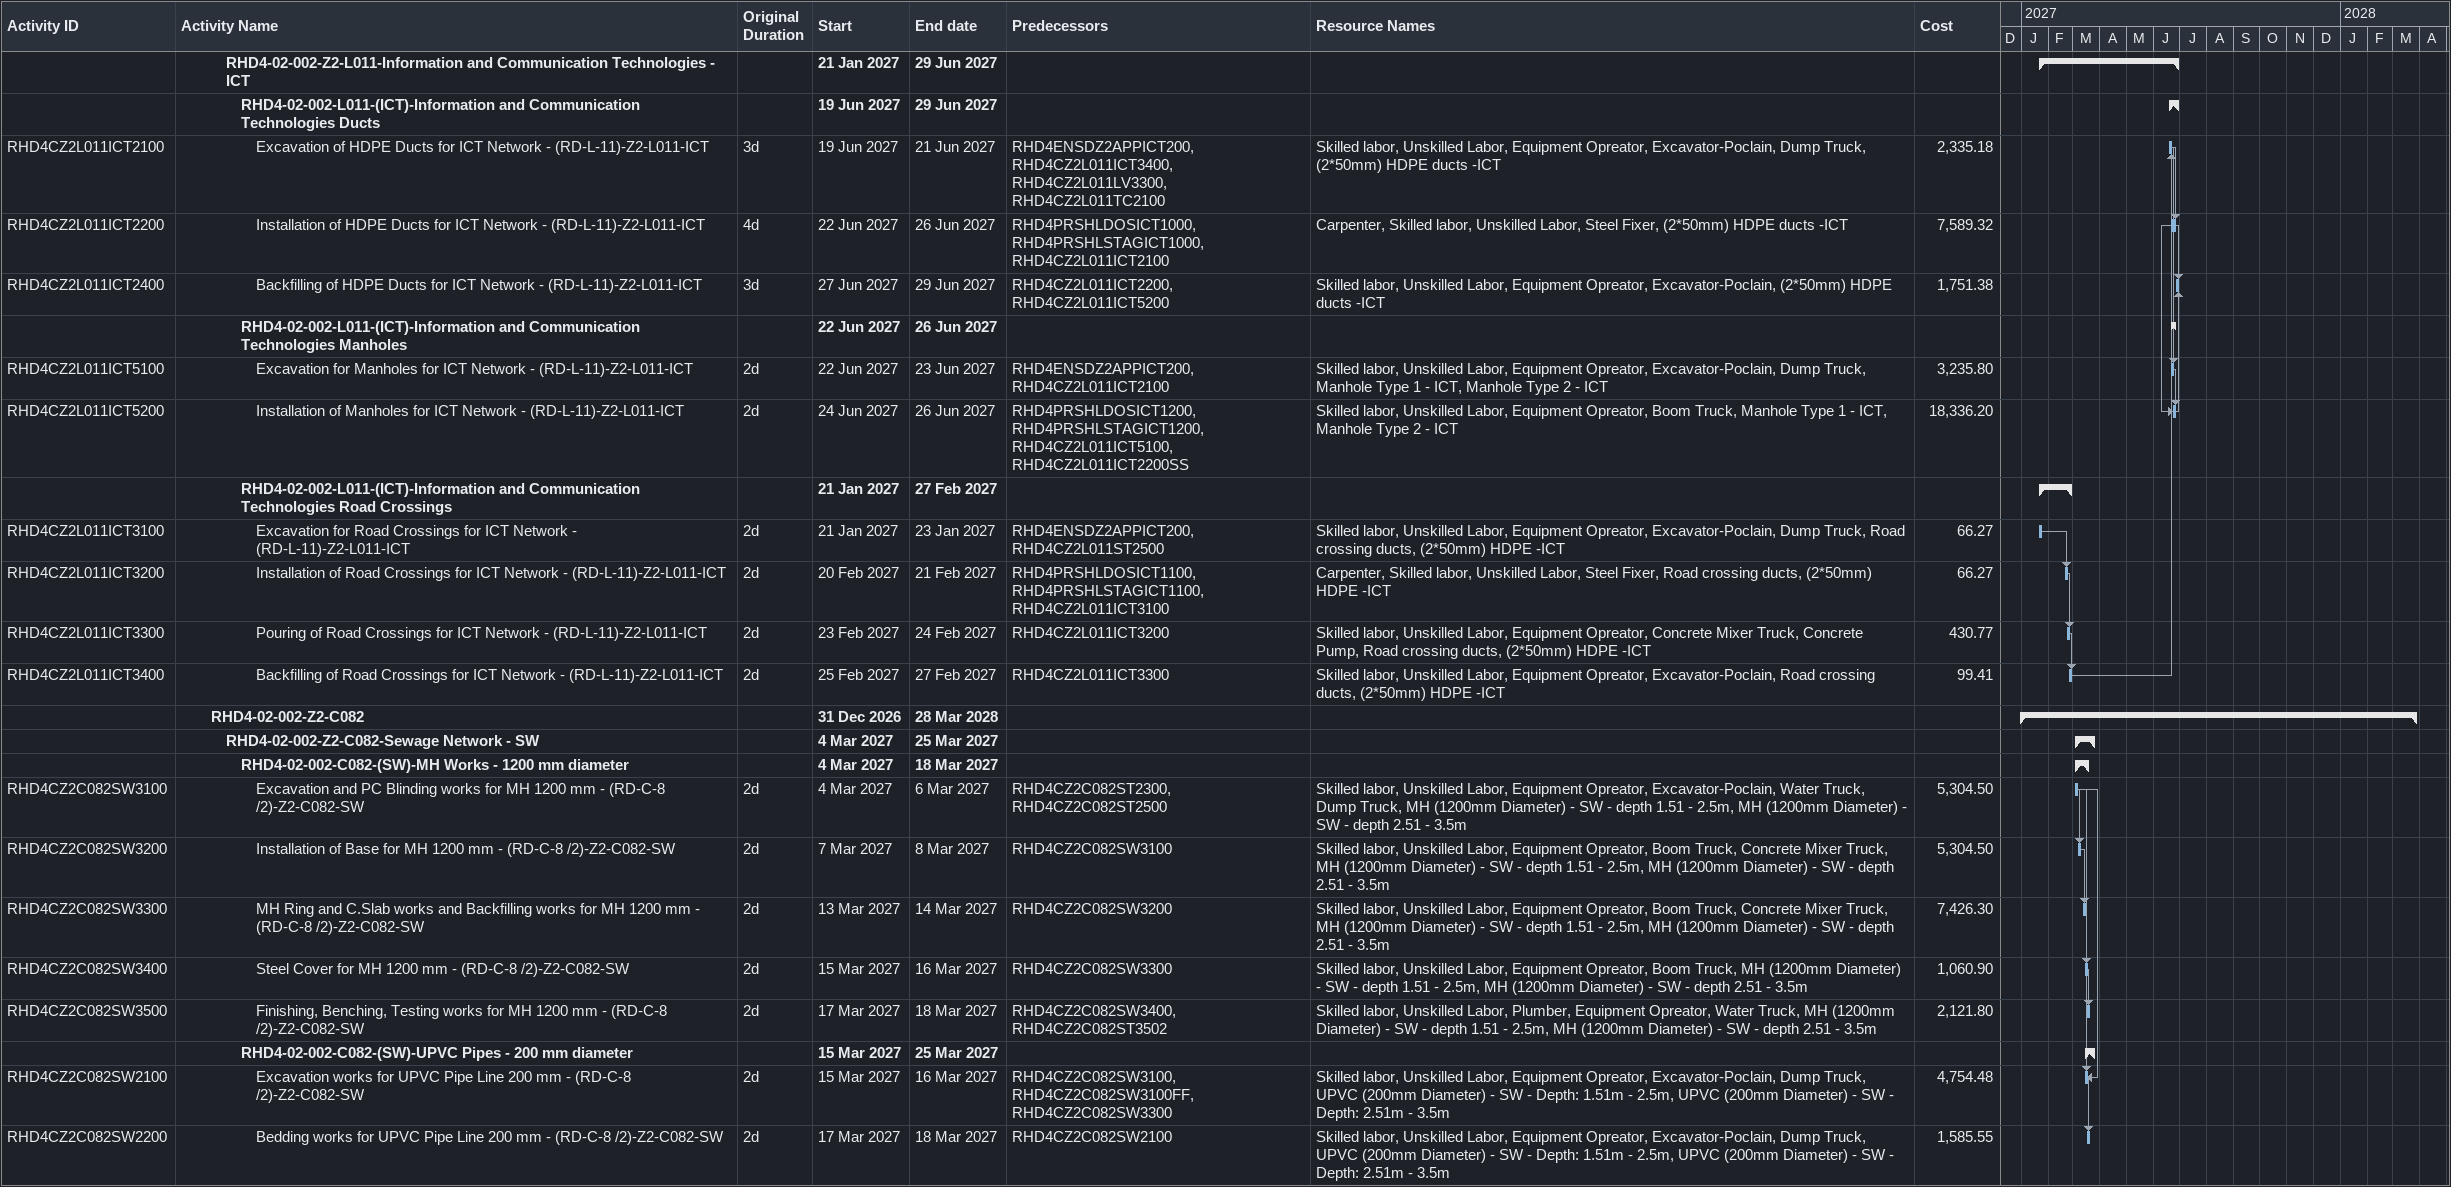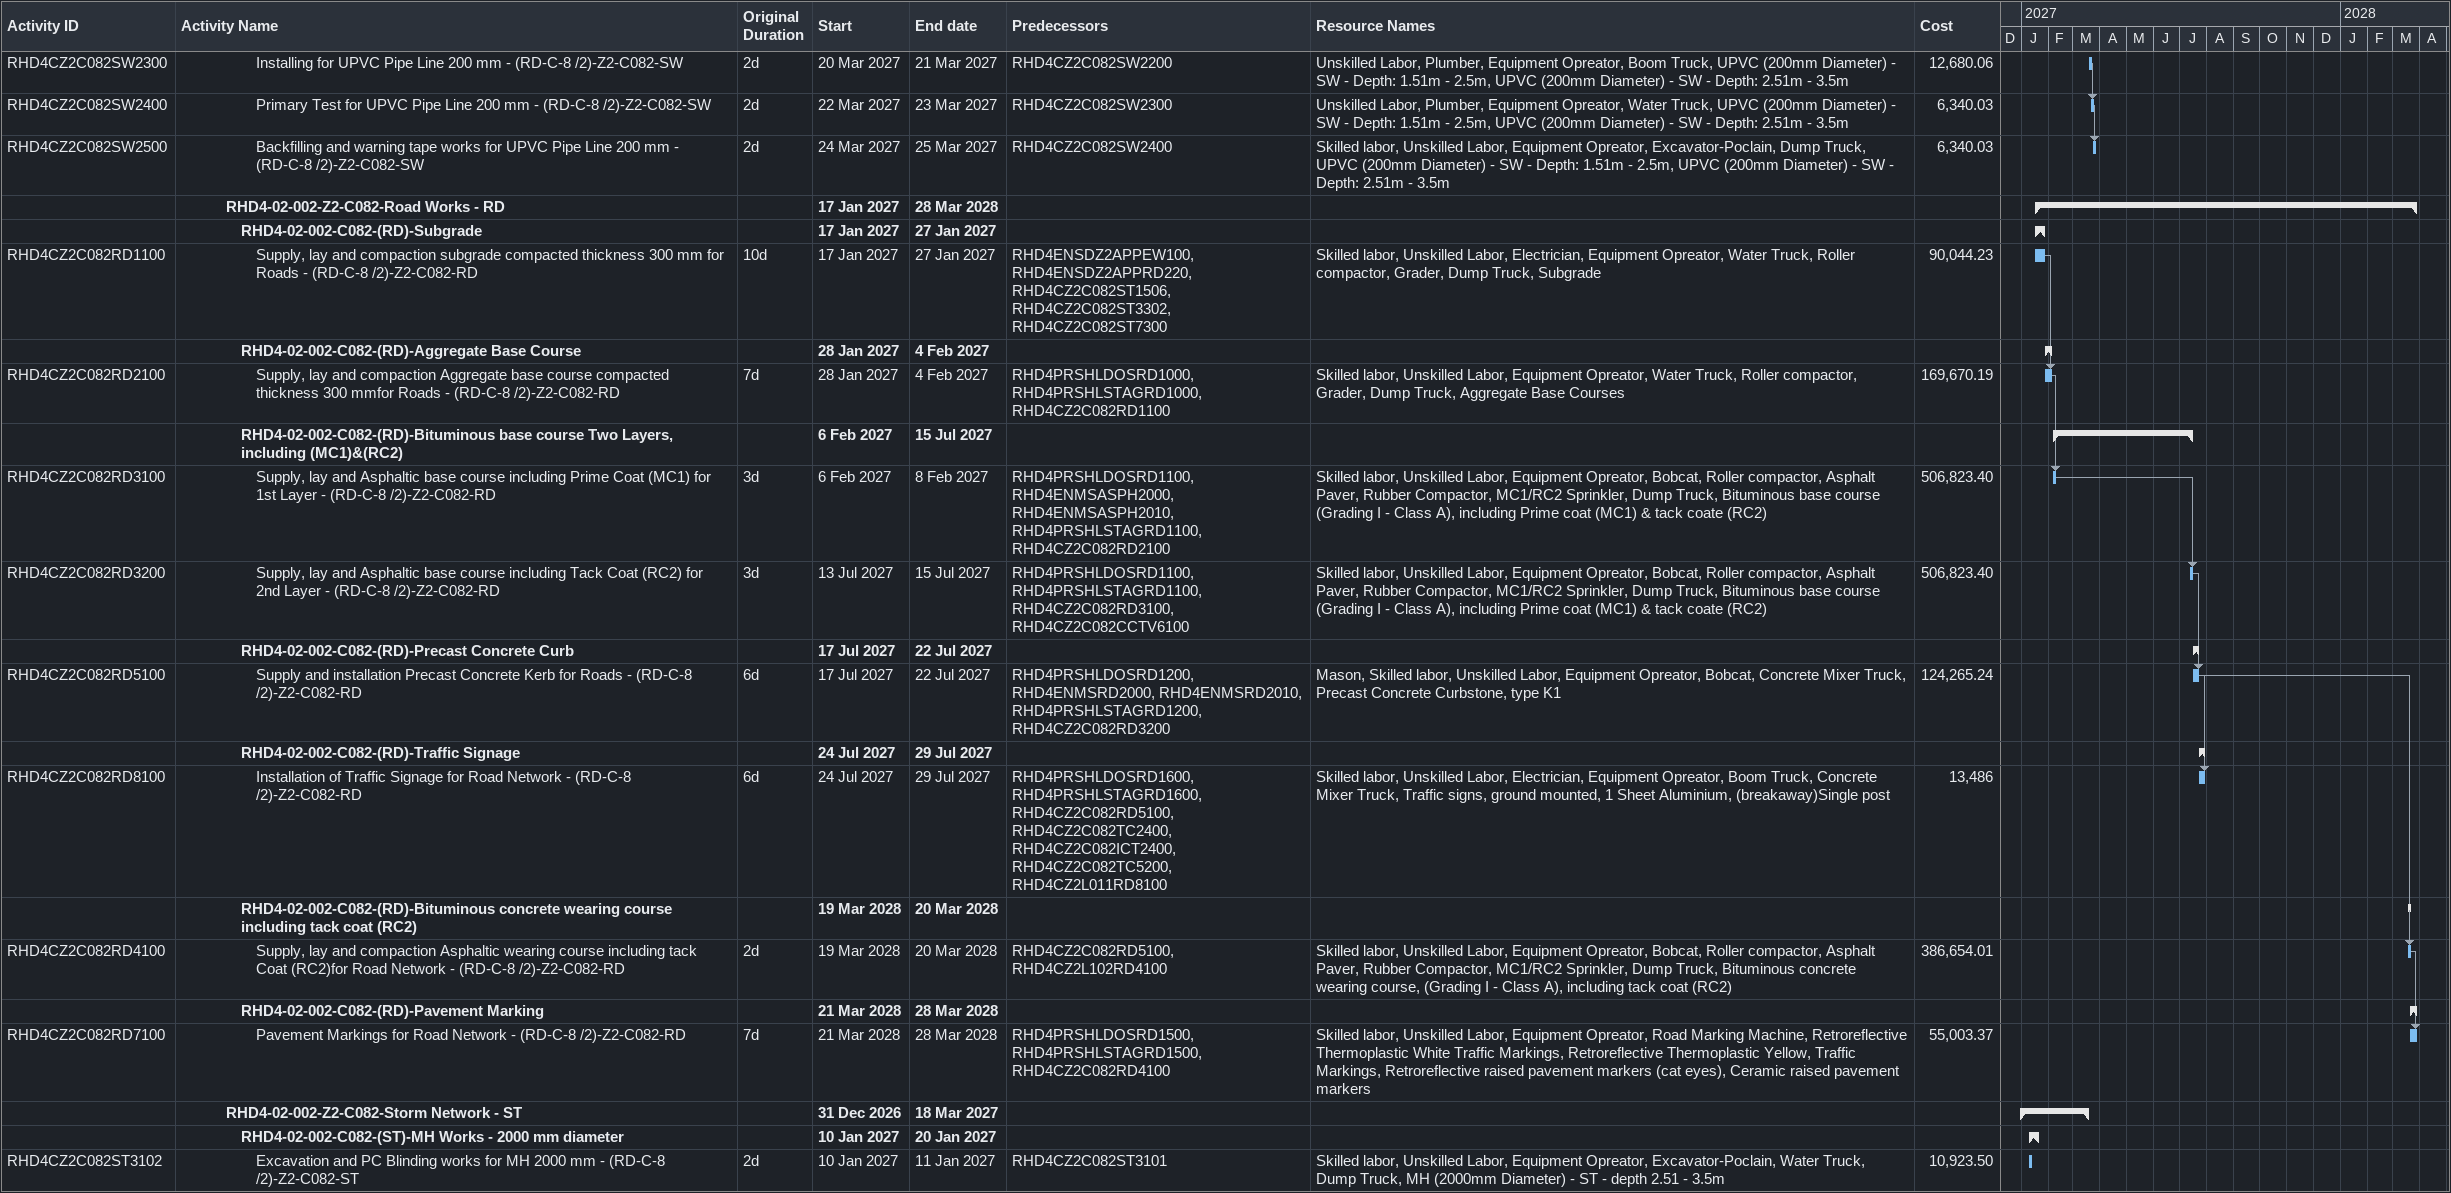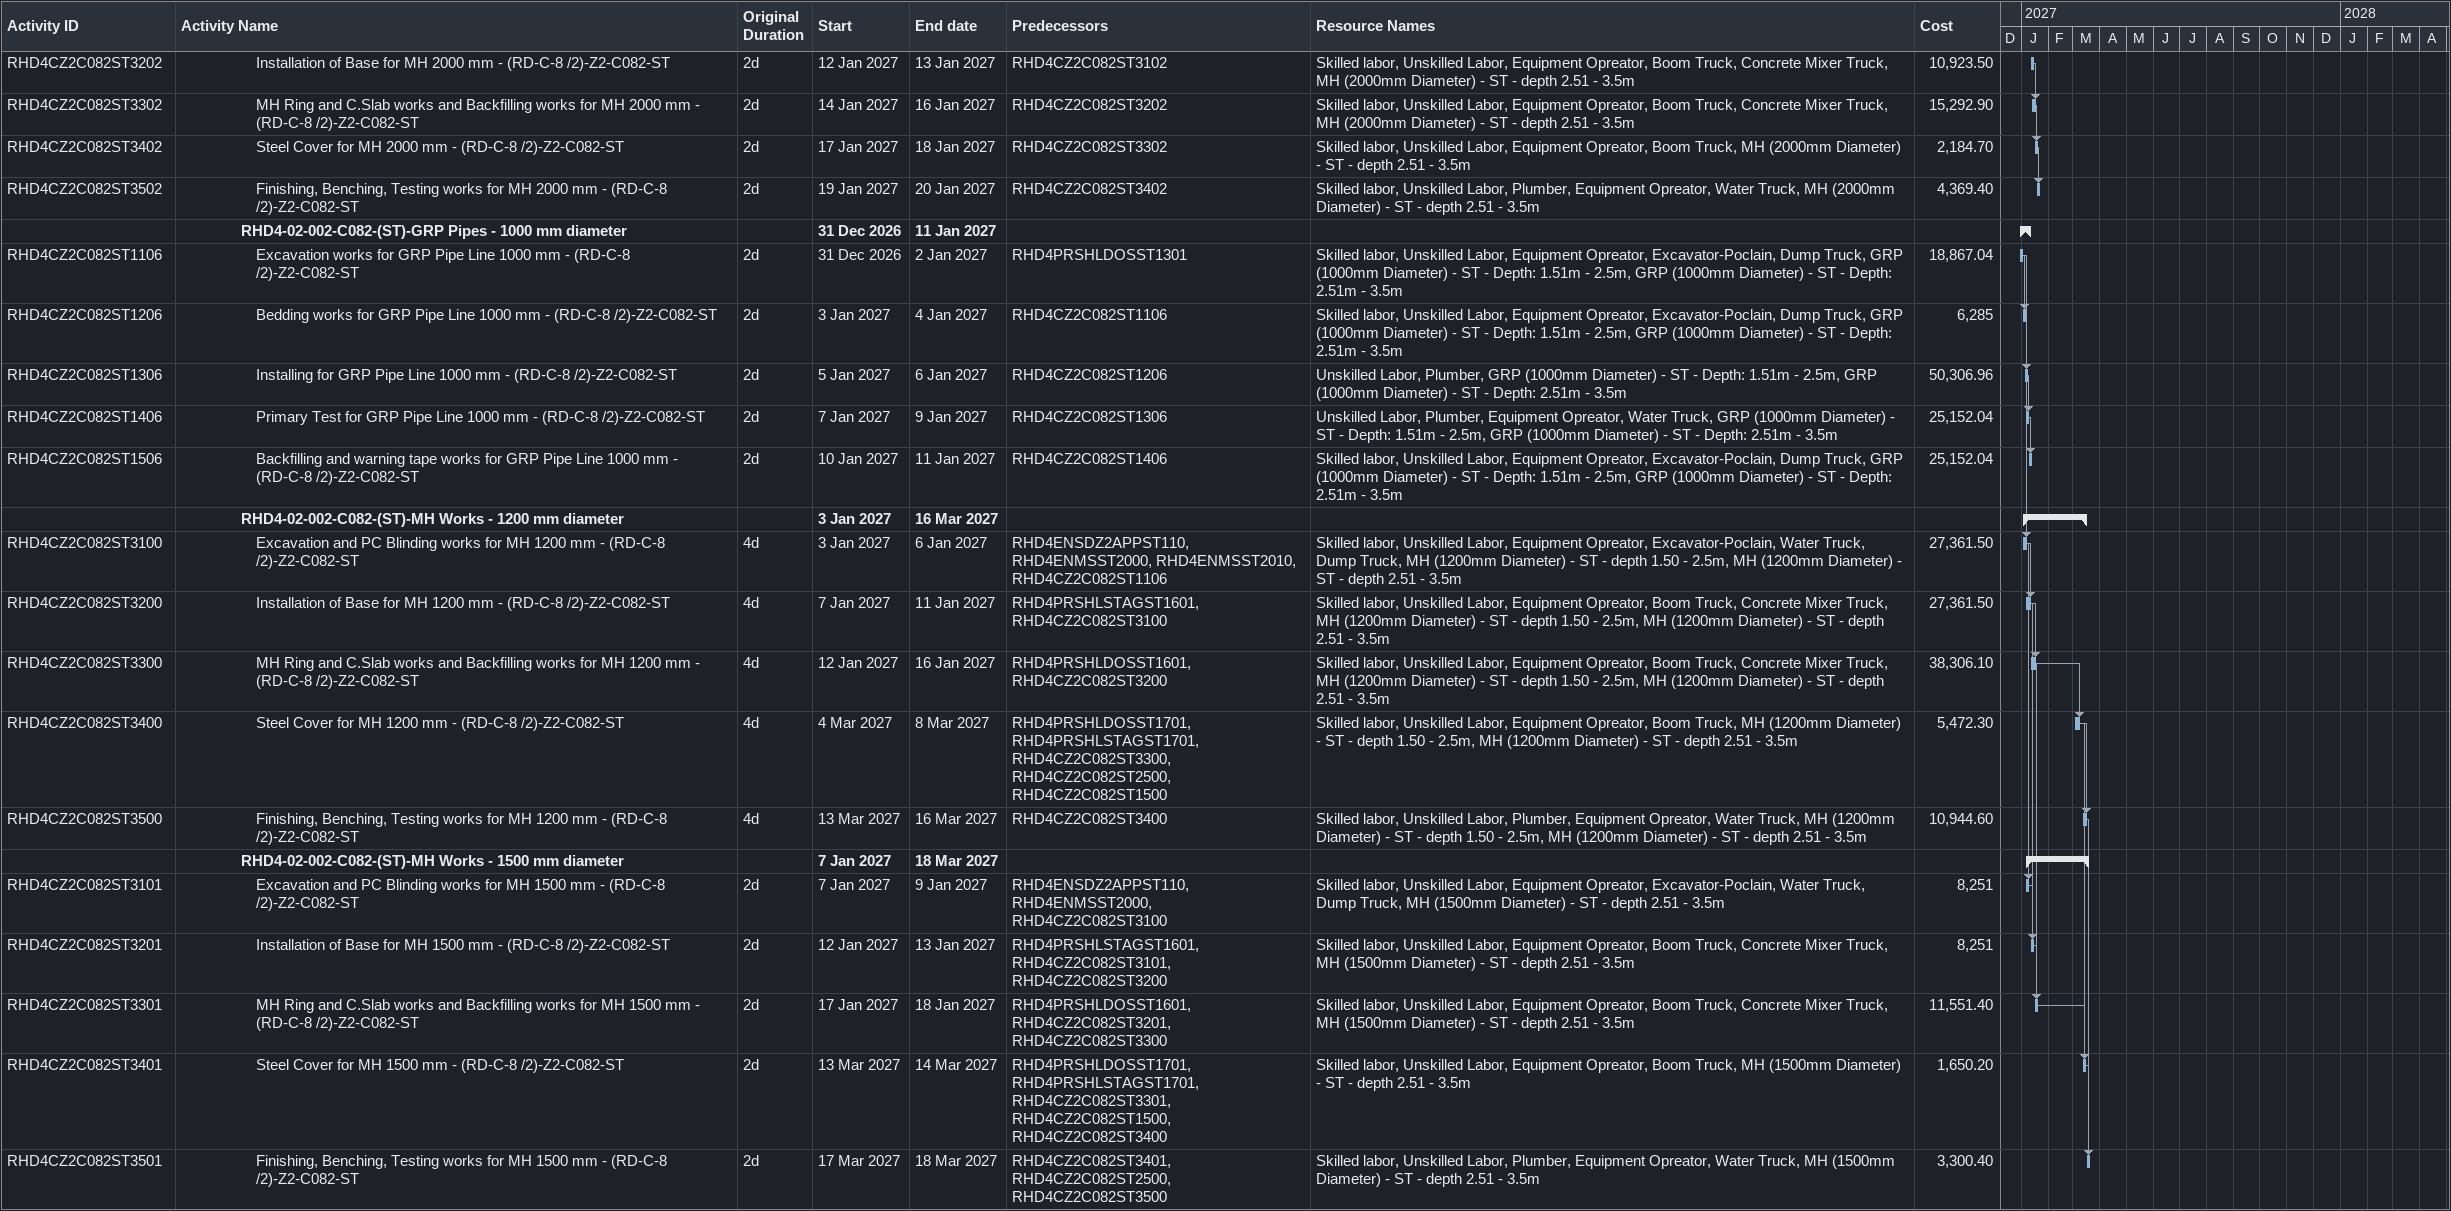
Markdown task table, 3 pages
| ID | Level | Task | Original duration | Start | Finish | Predecessors | Resources | Cost |
|---|---|---|---|---|---|---|---|---|
|  | 4 | **RHD4-02-002-Z2-L011-Information and Communication Technologies - ICT** |  | 2027-01-21 | 2027-06-29 |  |  |  |
|  | 5 | **RHD4-02-002-L011-(ICT)-Information and Communication Technologies Ducts** |  | 2027-06-19 | 2027-06-29 |  |  |  |
| RHD4CZ2L011ICT2100 | 6 | Excavation of HDPE Ducts for ICT Network - (RD-L-11)-Z2-L011-ICT | 3d | 2027-06-19 | 2027-06-21 | RHD4ENSDZ2APPICT200, RHD4CZ2L011ICT3400, RHD4CZ2L011LV3300, RHD4CZ2L011TC2100 | Skilled labor, Unskilled Labor, Equipment Opreator, Excavator-Poclain, Dump Truck, (2*50mm) HDPE ducts -ICT | 2335.18 |
| RHD4CZ2L011ICT2200 | 6 | Installation of HDPE Ducts for ICT Network - (RD-L-11)-Z2-L011-ICT | 4d | 2027-06-22 | 2027-06-26 | RHD4PRSHLDOSICT1000, RHD4PRSHLSTAGICT1000, RHD4CZ2L011ICT2100 | Carpenter, Skilled labor, Unskilled Labor, Steel Fixer, (2*50mm) HDPE ducts -ICT | 7589.32 |
| RHD4CZ2L011ICT2400 | 6 | Backfilling of HDPE Ducts for ICT Network - (RD-L-11)-Z2-L011-ICT | 3d | 2027-06-27 | 2027-06-29 | RHD4CZ2L011ICT2200, RHD4CZ2L011ICT5200 | Skilled labor, Unskilled Labor, Equipment Opreator, Excavator-Poclain, (2*50mm) HDPE ducts -ICT | 1751.38 |
|  | 5 | **RHD4-02-002-L011-(ICT)-Information and Communication Technologies Manholes** |  | 2027-06-22 | 2027-06-26 |  |  |  |
| RHD4CZ2L011ICT5100 | 6 | Excavation for Manholes for ICT Network - (RD-L-11)-Z2-L011-ICT | 2d | 2027-06-22 | 2027-06-23 | RHD4ENSDZ2APPICT200, RHD4CZ2L011ICT2100 | Skilled labor, Unskilled Labor, Equipment Opreator, Excavator-Poclain, Dump Truck, Manhole Type 1 - ICT, Manhole Type 2 - ICT | 3235.80 |
| RHD4CZ2L011ICT5200 | 6 | Installation of Manholes for ICT Network - (RD-L-11)-Z2-L011-ICT | 2d | 2027-06-24 | 2027-06-26 | RHD4PRSHLDOSICT1200, RHD4PRSHLSTAGICT1200, RHD4CZ2L011ICT5100, RHD4CZ2L011ICT2200SS | Skilled labor, Unskilled Labor, Equipment Opreator, Boom Truck, Manhole Type 1 - ICT, Manhole Type 2 - ICT | 18336.20 |
|  | 5 | **RHD4-02-002-L011-(ICT)-Information and Communication Technologies Road Crossings** |  | 2027-01-21 | 2027-02-27 |  |  |  |
| RHD4CZ2L011ICT3100 | 6 | Excavation for Road Crossings for ICT Network - (RD-L-11)-Z2-L011-ICT | 2d | 2027-01-21 | 2027-01-23 | RHD4ENSDZ2APPICT200, RHD4CZ2L011ST2500 | Skilled labor, Unskilled Labor, Equipment Opreator, Excavator-Poclain, Dump Truck, Road crossing ducts, (2*50mm) HDPE -ICT | 66.27 |
| RHD4CZ2L011ICT3200 | 6 | Installation of Road Crossings for ICT Network - (RD-L-11)-Z2-L011-ICT | 2d | 2027-02-20 | 2027-02-21 | RHD4PRSHLDOSICT1100, RHD4PRSHLSTAGICT1100, RHD4CZ2L011ICT3100 | Carpenter, Skilled labor, Unskilled Labor, Steel Fixer, Road crossing ducts, (2*50mm) HDPE -ICT | 66.27 |
| RHD4CZ2L011ICT3300 | 6 | Pouring of Road Crossings for ICT Network - (RD-L-11)-Z2-L011-ICT | 2d | 2027-02-23 | 2027-02-24 | RHD4CZ2L011ICT3200 | Skilled labor, Unskilled Labor, Equipment Opreator, Concrete Mixer Truck, Concrete Pump, Road crossing ducts, (2*50mm) HDPE -ICT | 430.77 |
| RHD4CZ2L011ICT3400 | 6 | Backfilling of Road Crossings for ICT Network - (RD-L-11)-Z2-L011-ICT | 2d | 2027-02-25 | 2027-02-27 | RHD4CZ2L011ICT3300 | Skilled labor, Unskilled Labor, Equipment Opreator, Excavator-Poclain, Road crossing ducts, (2*50mm) HDPE -ICT | 99.41 |
|  | 3 | **RHD4-02-002-Z2-C082** |  | 2026-12-31 | 2028-03-28 |  |  |  |
|  | 4 | **RHD4-02-002-Z2-C082-Sewage Network - SW** |  | 2027-03-04 | 2027-03-25 |  |  |  |
|  | 5 | **RHD4-02-002-C082-(SW)-MH Works - 1200 mm diameter** |  | 2027-03-04 | 2027-03-18 |  |  |  |
| RHD4CZ2C082SW3100 | 6 | Excavation and PC Blinding works for MH 1200 mm - (RD-C-8 /2)-Z2-C082-SW | 2d | 2027-03-04 | 2027-03-06 | RHD4CZ2C082ST2300, RHD4CZ2C082ST2500 | Skilled labor, Unskilled Labor, Equipment Opreator, Excavator-Poclain, Water Truck, Dump Truck, MH (1200mm Diameter) - SW - depth 1.51 - 2.5m, MH (1200mm Diameter) - SW - depth 2.51 - 3.5m | 5304.50 |
| RHD4CZ2C082SW3200 | 6 | Installation of Base for MH 1200 mm - (RD-C-8 /2)-Z2-C082-SW | 2d | 2027-03-07 | 2027-03-08 | RHD4CZ2C082SW3100 | Skilled labor, Unskilled Labor, Equipment Opreator, Boom Truck, Concrete Mixer Truck, MH (1200mm Diameter) - SW - depth 1.51 - 2.5m, MH (1200mm Diameter) - SW - depth 2.51 - 3.5m | 5304.50 |
| RHD4CZ2C082SW3300 | 6 | MH Ring and C.Slab works and Backfilling works for MH 1200 mm - (RD-C-8 /2)-Z2-C082-SW | 2d | 2027-03-13 | 2027-03-14 | RHD4CZ2C082SW3200 | Skilled labor, Unskilled Labor, Equipment Opreator, Boom Truck, Concrete Mixer Truck, MH (1200mm Diameter) - SW - depth 1.51 - 2.5m, MH (1200mm Diameter) - SW - depth 2.51 - 3.5m | 7426.30 |
| RHD4CZ2C082SW3400 | 6 | Steel Cover for MH 1200 mm - (RD-C-8 /2)-Z2-C082-SW | 2d | 2027-03-15 | 2027-03-16 | RHD4CZ2C082SW3300 | Skilled labor, Unskilled Labor, Equipment Opreator, Boom Truck, MH (1200mm Diameter) - SW - depth 1.51 - 2.5m, MH (1200mm Diameter) - SW - depth 2.51 - 3.5m | 1060.90 |
| RHD4CZ2C082SW3500 | 6 | Finishing, Benching, Testing works for MH 1200 mm - (RD-C-8 /2)-Z2-C082-SW | 2d | 2027-03-17 | 2027-03-18 | RHD4CZ2C082SW3400, RHD4CZ2C082ST3502 | Skilled labor, Unskilled Labor, Plumber, Equipment Opreator, Water Truck, MH (1200mm Diameter) - SW - depth 1.51 - 2.5m, MH (1200mm Diameter) - SW - depth 2.51 - 3.5m | 2121.80 |
|  | 5 | **RHD4-02-002-C082-(SW)-UPVC Pipes - 200 mm diameter** |  | 2027-03-15 | 2027-03-25 |  |  |  |
| RHD4CZ2C082SW2100 | 6 | Excavation works for UPVC Pipe Line 200 mm - (RD-C-8 /2)-Z2-C082-SW | 2d | 2027-03-15 | 2027-03-16 | RHD4CZ2C082SW3100, RHD4CZ2C082SW3100FF, RHD4CZ2C082SW3300 | Skilled labor, Unskilled Labor, Equipment Opreator, Excavator-Poclain, Dump Truck, UPVC (200mm Diameter) - SW - Depth: 1.51m - 2.5m, UPVC (200mm Diameter) - SW - Depth: 2.51m - 3.5m | 4754.48 |
| RHD4CZ2C082SW2200 | 6 | Bedding works for UPVC Pipe Line 200 mm - (RD-C-8 /2)-Z2-C082-SW | 2d | 2027-03-17 | 2027-03-18 | RHD4CZ2C082SW2100 | Skilled labor, Unskilled Labor, Equipment Opreator, Excavator-Poclain, Dump Truck, UPVC (200mm Diameter) - SW - Depth: 1.51m - 2.5m, UPVC (200mm Diameter) - SW - Depth: 2.51m - 3.5m | 1585.55 |
| RHD4CZ2C082SW2300 | 6 | Installing for UPVC Pipe Line 200 mm - (RD-C-8 /2)-Z2-C082-SW | 2d | 2027-03-20 | 2027-03-21 | RHD4CZ2C082SW2200 | Unskilled Labor, Plumber, Equipment Opreator, Boom Truck, UPVC (200mm Diameter) - SW - Depth: 1.51m - 2.5m, UPVC (200mm Diameter) - SW - Depth: 2.51m - 3.5m | 12680.06 |
| RHD4CZ2C082SW2400 | 6 | Primary Test for UPVC Pipe Line 200 mm - (RD-C-8 /2)-Z2-C082-SW | 2d | 2027-03-22 | 2027-03-23 | RHD4CZ2C082SW2300 | Unskilled Labor, Plumber, Equipment Opreator, Water Truck, UPVC (200mm Diameter) - SW - Depth: 1.51m - 2.5m, UPVC (200mm Diameter) - SW - Depth: 2.51m - 3.5m | 6340.03 |
| RHD4CZ2C082SW2500 | 6 | Backfilling and warning tape works for UPVC Pipe Line 200 mm - (RD-C-8 /2)-Z2-C082-SW | 2d | 2027-03-24 | 2027-03-25 | RHD4CZ2C082SW2400 | Skilled labor, Unskilled Labor, Equipment Opreator, Excavator-Poclain, Dump Truck, UPVC (200mm Diameter) - SW - Depth: 1.51m - 2.5m, UPVC (200mm Diameter) - SW - Depth: 2.51m - 3.5m | 6340.03 |
|  | 4 | **RHD4-02-002-Z2-C082-Road Works - RD** |  | 2027-01-17 | 2028-03-28 |  |  |  |
|  | 5 | **RHD4-02-002-C082-(RD)-Subgrade** |  | 2027-01-17 | 2027-01-27 |  |  |  |
| RHD4CZ2C082RD1100 | 6 | Supply, lay and compaction subgrade compacted thickness 300 mm for Roads - (RD-C-8 /2)-Z2-C082-RD | 10d | 2027-01-17 | 2027-01-27 | RHD4ENSDZ2APPEW100, RHD4ENSDZ2APPRD220, RHD4CZ2C082ST1506, RHD4CZ2C082ST3302, RHD4CZ2C082ST7300 | Skilled labor, Unskilled Labor, Electrician, Equipment Opreator, Water Truck, Roller compactor, Grader, Dump Truck, Subgrade | 90044.23 |
|  | 5 | **RHD4-02-002-C082-(RD)-Aggregate Base Course** |  | 2027-01-28 | 2027-02-04 |  |  |  |
| RHD4CZ2C082RD2100 | 6 | Supply, lay and compaction Aggregate base course compacted thickness 300 mmfor Roads - (RD-C-8 /2)-Z2-C082-RD | 7d | 2027-01-28 | 2027-02-04 | RHD4PRSHLDOSRD1000, RHD4PRSHLSTAGRD1000, RHD4CZ2C082RD1100 | Skilled labor, Unskilled Labor, Equipment Opreator, Water Truck, Roller compactor, Grader, Dump Truck, Aggregate Base Courses | 169670.19 |
|  | 5 | **RHD4-02-002-C082-(RD)-Bituminous base course Two Layers, including (MC1)&(RC2)** |  | 2027-02-06 | 2027-07-15 |  |  |  |
| RHD4CZ2C082RD3100 | 6 | Supply, lay and Asphaltic base course including Prime Coat (MC1) for 1st Layer - (RD-C-8 /2)-Z2-C082-RD | 3d | 2027-02-06 | 2027-02-08 | RHD4PRSHLDOSRD1100, RHD4ENMSASPH2000, RHD4ENMSASPH2010, RHD4PRSHLSTAGRD1100, RHD4CZ2C082RD2100 | Skilled labor, Unskilled Labor, Equipment Opreator, Bobcat, Roller compactor, Asphalt Paver, Rubber Compactor, MC1/RC2 Sprinkler, Dump Truck, Bituminous base course (Grading I - Class A), including Prime coat (MC1) & tack coate (RC2) | 506823.40 |
| RHD4CZ2C082RD3200 | 6 | Supply, lay and Asphaltic base course including Tack Coat (RC2) for 2nd Layer - (RD-C-8 /2)-Z2-C082-RD | 3d | 2027-07-13 | 2027-07-15 | RHD4PRSHLDOSRD1100, RHD4PRSHLSTAGRD1100, RHD4CZ2C082RD3100, RHD4CZ2C082CCTV6100 | Skilled labor, Unskilled Labor, Equipment Opreator, Bobcat, Roller compactor, Asphalt Paver, Rubber Compactor, MC1/RC2 Sprinkler, Dump Truck, Bituminous base course (Grading I - Class A), including Prime coat (MC1) & tack coate (RC2) | 506823.40 |
|  | 5 | **RHD4-02-002-C082-(RD)-Precast Concrete Curb** |  | 2027-07-17 | 2027-07-22 |  |  |  |
| RHD4CZ2C082RD5100 | 6 | Supply and installation Precast Concrete Kerb for Roads - (RD-C-8 /2)-Z2-C082-RD | 6d | 2027-07-17 | 2027-07-22 | RHD4PRSHLDOSRD1200, RHD4ENMSRD2000, RHD4ENMSRD2010, RHD4PRSHLSTAGRD1200, RHD4CZ2C082RD3200 | Mason, Skilled labor, Unskilled Labor, Equipment Opreator, Bobcat, Concrete Mixer Truck, Precast Concrete Curbstone, type K1 | 124265.24 |
|  | 5 | **RHD4-02-002-C082-(RD)-Traffic Signage** |  | 2027-07-24 | 2027-07-29 |  |  |  |
| RHD4CZ2C082RD8100 | 6 | Installation of Traffic Signage for Road Network - (RD-C-8 /2)-Z2-C082-RD | 6d | 2027-07-24 | 2027-07-29 | RHD4PRSHLDOSRD1600, RHD4PRSHLSTAGRD1600, RHD4CZ2C082RD5100, RHD4CZ2C082TC2400, RHD4CZ2C082ICT2400, RHD4CZ2C082TC5200, RHD4CZ2L011RD8100 | Skilled labor, Unskilled Labor, Electrician, Equipment Opreator, Boom Truck, Concrete Mixer Truck, Traffic signs, ground mounted, 1 Sheet Aluminium, (breakaway)Single post | 13486 |
|  | 5 | **RHD4-02-002-C082-(RD)-Bituminous concrete wearing course including tack coat (RC2)** |  | 2028-03-19 | 2028-03-20 |  |  |  |
| RHD4CZ2C082RD4100 | 6 | Supply, lay and compaction Asphaltic wearing course including tack Coat (RC2)for Road Network - (RD-C-8 /2)-Z2-C082-RD | 2d | 2028-03-19 | 2028-03-20 | RHD4CZ2C082RD5100, RHD4CZ2L102RD4100 | Skilled labor, Unskilled Labor, Equipment Opreator, Bobcat, Roller compactor, Asphalt Paver, Rubber Compactor, MC1/RC2 Sprinkler, Dump Truck, Bituminous concrete wearing course, (Grading I - Class A), including tack coat (RC2) | 386654.01 |
|  | 5 | **RHD4-02-002-C082-(RD)-Pavement Marking** |  | 2028-03-21 | 2028-03-28 |  |  |  |
| RHD4CZ2C082RD7100 | 6 | Pavement Markings for Road Network - (RD-C-8 /2)-Z2-C082-RD | 7d | 2028-03-21 | 2028-03-28 | RHD4PRSHLDOSRD1500, RHD4PRSHLSTAGRD1500, RHD4CZ2C082RD4100 | Skilled labor, Unskilled Labor, Equipment Opreator, Road Marking Machine, Retroreflective Thermoplastic White Traffic Markings, Retroreflective Thermoplastic Yellow, Traffic Markings, Retroreflective raised pavement markers (cat eyes), Ceramic raised pavement markers | 55003.37 |
|  | 4 | **RHD4-02-002-Z2-C082-Storm Network - ST** |  | 2026-12-31 | 2027-03-18 |  |  |  |
|  | 5 | **RHD4-02-002-C082-(ST)-MH Works - 2000 mm diameter** |  | 2027-01-10 | 2027-01-20 |  |  |  |
| RHD4CZ2C082ST3102 | 6 | Excavation and PC Blinding works for MH 2000 mm - (RD-C-8 /2)-Z2-C082-ST | 2d | 2027-01-10 | 2027-01-11 | RHD4CZ2C082ST3101 | Skilled labor, Unskilled Labor, Equipment Opreator, Excavator-Poclain, Water Truck, Dump Truck, MH (2000mm Diameter) - ST - depth 2.51 - 3.5m | 10923.50 |
| RHD4CZ2C082ST3202 | 6 | Installation of Base for MH 2000 mm - (RD-C-8 /2)-Z2-C082-ST | 2d | 2027-01-12 | 2027-01-13 | RHD4CZ2C082ST3102 | Skilled labor, Unskilled Labor, Equipment Opreator, Boom Truck, Concrete Mixer Truck, MH (2000mm Diameter) - ST - depth 2.51 - 3.5m | 10923.50 |
| RHD4CZ2C082ST3302 | 6 | MH Ring and C.Slab works and Backfilling works for MH 2000 mm - (RD-C-8 /2)-Z2-C082-ST | 2d | 2027-01-14 | 2027-01-16 | RHD4CZ2C082ST3202 | Skilled labor, Unskilled Labor, Equipment Opreator, Boom Truck, Concrete Mixer Truck, MH (2000mm Diameter) - ST - depth 2.51 - 3.5m | 15292.90 |
| RHD4CZ2C082ST3402 | 6 | Steel Cover for MH 2000 mm - (RD-C-8 /2)-Z2-C082-ST | 2d | 2027-01-17 | 2027-01-18 | RHD4CZ2C082ST3302 | Skilled labor, Unskilled Labor, Equipment Opreator, Boom Truck, MH (2000mm Diameter) - ST - depth 2.51 - 3.5m | 2184.70 |
| RHD4CZ2C082ST3502 | 6 | Finishing, Benching, Testing works for MH 2000 mm - (RD-C-8 /2)-Z2-C082-ST | 2d | 2027-01-19 | 2027-01-20 | RHD4CZ2C082ST3402 | Skilled labor, Unskilled Labor, Plumber, Equipment Opreator, Water Truck, MH (2000mm Diameter) - ST - depth 2.51 - 3.5m | 4369.40 |
|  | 5 | **RHD4-02-002-C082-(ST)-GRP Pipes - 1000 mm diameter** |  | 2026-12-31 | 2027-01-11 |  |  |  |
| RHD4CZ2C082ST1106 | 6 | Excavation works for GRP Pipe Line 1000 mm - (RD-C-8 /2)-Z2-C082-ST | 2d | 2026-12-31 | 2027-01-02 | RHD4PRSHLDOSST1301 | Skilled labor, Unskilled Labor, Equipment Opreator, Excavator-Poclain, Dump Truck, GRP (1000mm Diameter) - ST - Depth: 1.51m - 2.5m, GRP (1000mm Diameter) - ST - Depth: 2.51m - 3.5m | 18867.04 |
| RHD4CZ2C082ST1206 | 6 | Bedding works for GRP Pipe Line 1000 mm - (RD-C-8 /2)-Z2-C082-ST | 2d | 2027-01-03 | 2027-01-04 | RHD4CZ2C082ST1106 | Skilled labor, Unskilled Labor, Equipment Opreator, Excavator-Poclain, Dump Truck, GRP (1000mm Diameter) - ST - Depth: 1.51m - 2.5m, GRP (1000mm Diameter) - ST - Depth: 2.51m - 3.5m | 6285 |
| RHD4CZ2C082ST1306 | 6 | Installing for GRP Pipe Line 1000 mm - (RD-C-8 /2)-Z2-C082-ST | 2d | 2027-01-05 | 2027-01-06 | RHD4CZ2C082ST1206 | Unskilled Labor, Plumber, GRP (1000mm Diameter) - ST - Depth: 1.51m - 2.5m, GRP (1000mm Diameter) - ST - Depth: 2.51m - 3.5m | 50306.96 |
| RHD4CZ2C082ST1406 | 6 | Primary Test for GRP Pipe Line 1000 mm - (RD-C-8 /2)-Z2-C082-ST | 2d | 2027-01-07 | 2027-01-09 | RHD4CZ2C082ST1306 | Unskilled Labor, Plumber, Equipment Opreator, Water Truck, GRP (1000mm Diameter) - ST - Depth: 1.51m - 2.5m, GRP (1000mm Diameter) - ST - Depth: 2.51m - 3.5m | 25152.04 |
| RHD4CZ2C082ST1506 | 6 | Backfilling and warning tape works for GRP Pipe Line 1000 mm - (RD-C-8 /2)-Z2-C082-ST | 2d | 2027-01-10 | 2027-01-11 | RHD4CZ2C082ST1406 | Skilled labor, Unskilled Labor, Equipment Opreator, Excavator-Poclain, Dump Truck, GRP (1000mm Diameter) - ST - Depth: 1.51m - 2.5m, GRP (1000mm Diameter) - ST - Depth: 2.51m - 3.5m | 25152.04 |
|  | 5 | **RHD4-02-002-C082-(ST)-MH Works - 1200 mm diameter** |  | 2027-01-03 | 2027-03-16 |  |  |  |
| RHD4CZ2C082ST3100 | 6 | Excavation and PC Blinding works for MH 1200 mm - (RD-C-8 /2)-Z2-C082-ST | 4d | 2027-01-03 | 2027-01-06 | RHD4ENSDZ2APPST110, RHD4ENMSST2000, RHD4ENMSST2010, RHD4CZ2C082ST1106 | Skilled labor, Unskilled Labor, Equipment Opreator, Excavator-Poclain, Water Truck, Dump Truck, MH (1200mm Diameter) - ST - depth 1.50 - 2.5m, MH (1200mm Diameter) - ST - depth 2.51 - 3.5m | 27361.50 |
| RHD4CZ2C082ST3200 | 6 | Installation of Base for MH 1200 mm - (RD-C-8 /2)-Z2-C082-ST | 4d | 2027-01-07 | 2027-01-11 | RHD4PRSHLSTAGST1601, RHD4CZ2C082ST3100 | Skilled labor, Unskilled Labor, Equipment Opreator, Boom Truck, Concrete Mixer Truck, MH (1200mm Diameter) - ST - depth 1.50 - 2.5m, MH (1200mm Diameter) - ST - depth 2.51 - 3.5m | 27361.50 |
| RHD4CZ2C082ST3300 | 6 | MH Ring and C.Slab works and Backfilling works for MH 1200 mm - (RD-C-8 /2)-Z2-C082-ST | 4d | 2027-01-12 | 2027-01-16 | RHD4PRSHLDOSST1601, RHD4CZ2C082ST3200 | Skilled labor, Unskilled Labor, Equipment Opreator, Boom Truck, Concrete Mixer Truck, MH (1200mm Diameter) - ST - depth 1.50 - 2.5m, MH (1200mm Diameter) - ST - depth 2.51 - 3.5m | 38306.10 |
| RHD4CZ2C082ST3400 | 6 | Steel Cover for MH 1200 mm - (RD-C-8 /2)-Z2-C082-ST | 4d | 2027-03-04 | 2027-03-08 | RHD4PRSHLDOSST1701, RHD4PRSHLSTAGST1701, RHD4CZ2C082ST3300, RHD4CZ2C082ST2500, RHD4CZ2C082ST1500 | Skilled labor, Unskilled Labor, Equipment Opreator, Boom Truck, MH (1200mm Diameter) - ST - depth 1.50 - 2.5m, MH (1200mm Diameter) - ST - depth 2.51 - 3.5m | 5472.30 |
| RHD4CZ2C082ST3500 | 6 | Finishing, Benching, Testing works for MH 1200 mm - (RD-C-8 /2)-Z2-C082-ST | 4d | 2027-03-13 | 2027-03-16 | RHD4CZ2C082ST3400 | Skilled labor, Unskilled Labor, Plumber, Equipment Opreator, Water Truck, MH (1200mm Diameter) - ST - depth 1.50 - 2.5m, MH (1200mm Diameter) - ST - depth 2.51 - 3.5m | 10944.60 |
|  | 5 | **RHD4-02-002-C082-(ST)-MH Works - 1500 mm diameter** |  | 2027-01-07 | 2027-03-18 |  |  |  |
| RHD4CZ2C082ST3101 | 6 | Excavation and PC Blinding works for MH 1500 mm - (RD-C-8 /2)-Z2-C082-ST | 2d | 2027-01-07 | 2027-01-09 | RHD4ENSDZ2APPST110, RHD4ENMSST2000, RHD4CZ2C082ST3100 | Skilled labor, Unskilled Labor, Equipment Opreator, Excavator-Poclain, Water Truck, Dump Truck, MH (1500mm Diameter) - ST - depth 2.51 - 3.5m | 8251 |
| RHD4CZ2C082ST3201 | 6 | Installation of Base for MH 1500 mm - (RD-C-8 /2)-Z2-C082-ST | 2d | 2027-01-12 | 2027-01-13 | RHD4PRSHLSTAGST1601, RHD4CZ2C082ST3101, RHD4CZ2C082ST3200 | Skilled labor, Unskilled Labor, Equipment Opreator, Boom Truck, Concrete Mixer Truck, MH (1500mm Diameter) - ST - depth 2.51 - 3.5m | 8251 |
| RHD4CZ2C082ST3301 | 6 | MH Ring and C.Slab works and Backfilling works for MH 1500 mm - (RD-C-8 /2)-Z2-C082-ST | 2d | 2027-01-17 | 2027-01-18 | RHD4PRSHLDOSST1601, RHD4CZ2C082ST3201, RHD4CZ2C082ST3300 | Skilled labor, Unskilled Labor, Equipment Opreator, Boom Truck, Concrete Mixer Truck, MH (1500mm Diameter) - ST - depth 2.51 - 3.5m | 11551.40 |
| RHD4CZ2C082ST3401 | 6 | Steel Cover for MH 1500 mm - (RD-C-8 /2)-Z2-C082-ST | 2d | 2027-03-13 | 2027-03-14 | RHD4PRSHLDOSST1701, RHD4PRSHLSTAGST1701, RHD4CZ2C082ST3301, RHD4CZ2C082ST1500, RHD4CZ2C082ST3400 | Skilled labor, Unskilled Labor, Equipment Opreator, Boom Truck, MH (1500mm Diameter) - ST - depth 2.51 - 3.5m | 1650.20 |
| RHD4CZ2C082ST3501 | 6 | Finishing, Benching, Testing works for MH 1500 mm - (RD-C-8 /2)-Z2-C082-ST | 2d | 2027-03-17 | 2027-03-18 | RHD4CZ2C082ST3401, RHD4CZ2C082ST2500, RHD4CZ2C082ST3500 | Skilled labor, Unskilled Labor, Plumber, Equipment Opreator, Water Truck, MH (1500mm Diameter) - ST - depth 2.51 - 3.5m | 3300.40 |
